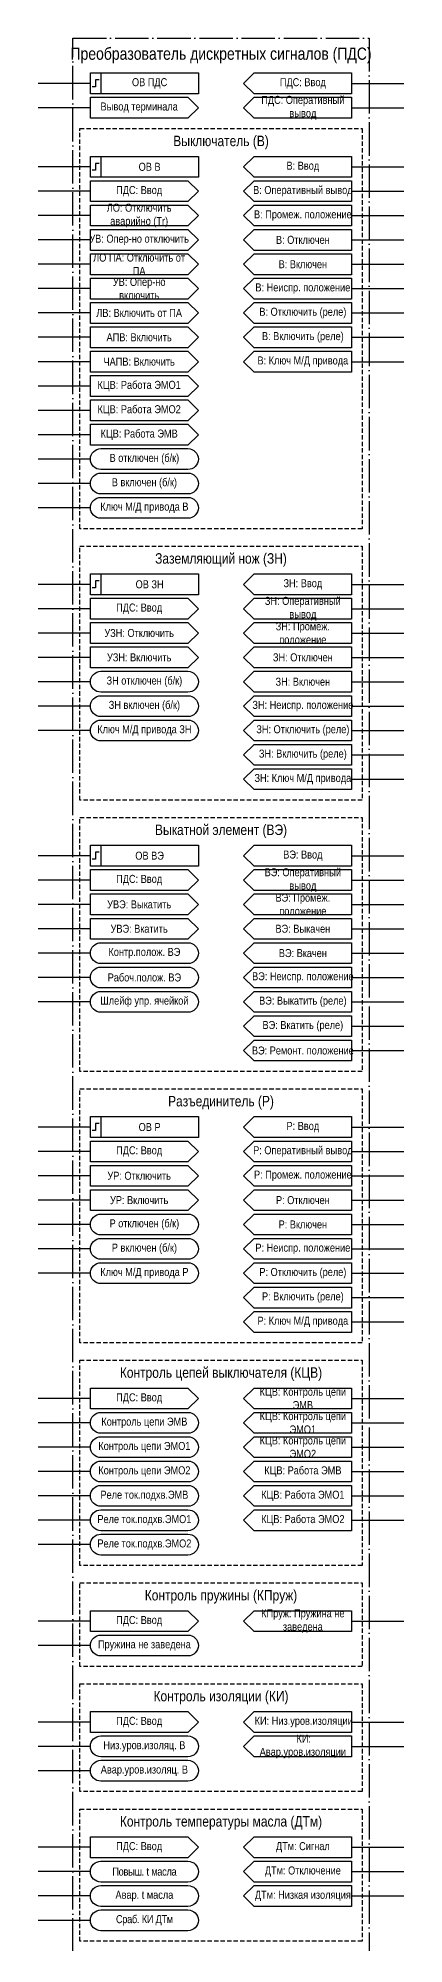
# Model space of a CAD drawing. Header units: millimetres. Extents: x -7300 to 495, y 0 to 1179.
# Drawn here: x -4435 to -4330, y 531 to 1079 of the extents above; entities that cross this region are included whole.
import ezdxf

# ---------------------------------------------------------------- set-up
doc = ezdxf.new("R2010")
doc.units = ezdxf.units.MM
doc.linetypes.add('ACAD_ISO04W100', pattern=[30, 24, -3, 0, -3])
doc.linetypes.add('штриховая2', pattern=[0.375, 0.25, -0.125])
doc.layers.add('TEXT', color=7, linetype='Continuous', lineweight=25)
doc.styles.add('2.5_Gost_RD', font='ARIALN.TTF', dxfattribs={"height": 2.5})
doc.styles.add('3.5_Gost_RD', font='ARIALN.TTF', dxfattribs={"height": 3.5})

msp = doc.modelspace()

# ---------------------------------------------------------------- linework, layer by layer
at = {"ltscale": 100}
for p, q in [((-4420, 1066), (-4435, 1066)), ((-4345, 1066), (-4330, 1066)), ((-4420, 1059), (-4435, 1059)), ((-4345, 1059), (-4330, 1059)), ((-4420, 1042), (-4435, 1042)), ((-4345, 1042), (-4330, 1042)), ((-4420, 1035), (-4435, 1035)), ((-4345, 1035), (-4330, 1035)), ((-4420, 1028), (-4435, 1028)), ((-4345, 1028), (-4330, 1028)), ((-4420, 1021), (-4435, 1021)), ((-4345, 1021), (-4330, 1021)), ((-4420, 1014), (-4435, 1014)), ((-4345, 1014), (-4330, 1014)), ((-4420, 1007), (-4435, 1007)), ((-4345, 1007), (-4330, 1007)), ((-4420, 1000), (-4435, 1000)), ((-4345, 1000), (-4330, 1000)), ((-4420, 993), (-4435, 993)), ((-4345, 993), (-4330, 993)), ((-4420, 986), (-4435, 986)), ((-4345, 986), (-4330, 986)), ((-4420, 979), (-4435, 979)), ((-4420, 972), (-4435, 972)), ((-4420, 965), (-4435, 965)), ((-4420, 958), (-4435, 958)), ((-4420, 951), (-4435, 951)), ((-4420, 944), (-4435, 944)), ((-4420, 922), (-4435, 922)), ((-4345, 922), (-4330, 922)), ((-4420, 915), (-4435, 915)), ((-4345, 915), (-4330, 915)), ((-4420, 908), (-4435, 908)), ((-4345, 908), (-4330, 908)), ((-4420, 901), (-4435, 901)), ((-4345, 901), (-4330, 901)), ((-4420, 894), (-4435, 894)), ((-4345, 894), (-4330, 894)), ((-4420, 887), (-4435, 887)), ((-4345, 887), (-4330, 887)), ((-4420, 880), (-4435, 880)), ((-4345, 880), (-4330, 880)), ((-4345, 873), (-4330, 873)), ((-4345, 866), (-4330, 866)), ((-4420, 844), (-4435, 844)), ((-4345, 844), (-4330, 844)), ((-4420, 837), (-4435, 837)), ((-4345, 837), (-4330, 837)), ((-4420, 830), (-4435, 830)), ((-4345, 830), (-4330, 830)), ((-4420, 823), (-4435, 823)), ((-4345, 823), (-4330, 823)), ((-4420, 816), (-4435, 816)), ((-4345, 816), (-4330, 816)), ((-4420, 809), (-4435, 809)), ((-4345, 809), (-4330, 809)), ((-4420, 802), (-4435, 802)), ((-4345, 802), (-4330, 802)), ((-4345, 795), (-4330, 795)), ((-4345, 788), (-4330, 788)), ((-4420, 766), (-4435, 766)), ((-4345, 766), (-4330, 766)), ((-4420, 759), (-4435, 759)), ((-4345, 759), (-4330, 759)), ((-4420, 752), (-4435, 752)), ((-4345, 752), (-4330, 752)), ((-4420, 745), (-4435, 745)), ((-4345, 745), (-4330, 745)), ((-4420, 738), (-4435, 738)), ((-4345, 738), (-4330, 738)), ((-4420, 731), (-4435, 731)), ((-4345, 731), (-4330, 731)), ((-4420, 724), (-4435, 724)), ((-4345, 724), (-4330, 724)), ((-4345, 717), (-4330, 717)), ((-4345, 710), (-4330, 710)), ((-4420, 688), (-4435, 688)), ((-4345, 688), (-4330, 688)), ((-4420, 681), (-4435, 681)), ((-4345, 681), (-4330, 681)), ((-4420, 674), (-4435, 674)), ((-4345, 674), (-4330, 674)), ((-4420, 667), (-4435, 667)), ((-4345, 667), (-4330, 667)), ((-4420, 660), (-4435, 660)), ((-4345, 660), (-4330, 660)), ((-4420, 653), (-4435, 653)), ((-4345, 653), (-4330, 653)), ((-4420, 646), (-4435, 646)), ((-4420, 624), (-4435, 624)), ((-4345, 624), (-4330, 624)), ((-4420, 617), (-4435, 617)), ((-4420, 595), (-4435, 595)), ((-4345, 595), (-4330, 595)), ((-4420, 588), (-4435, 588)), ((-4345, 588), (-4330, 588)), ((-4420, 581), (-4435, 581)), ((-4420, 559), (-4435, 559)), ((-4345, 559), (-4330, 559)), ((-4420, 552), (-4435, 552)), ((-4345, 552), (-4330, 552)), ((-4420, 545), (-4435, 545)), ((-4345, 545), (-4330, 545)), ((-4420, 538), (-4435, 538))]:
    msp.add_line(p, q, dxfattribs=at)
at = {"color": 251, "linetype": 'ACAD_ISO04W100', "lineweight": 30, "ltscale": 0.4, "true_color": 0x58595b}
msp.add_lwpolyline([(-4425, 1079), (-4340, 1079), (-4340, 408), (-4425, 408)], close=True, dxfattribs=at)
at = {"ltscale": 100}
for points in [[(-4420, 1069), (-4417, 1069), (-4417, 1063), (-4420, 1063)], [(-4420, 1069), (-4389, 1069), (-4389, 1063), (-4420, 1063)], [(-4392, 1056), (-4420, 1056), (-4420, 1062), (-4392, 1062), (-4389, 1059)], [(-4420, 1045), (-4417, 1045), (-4417, 1039), (-4420, 1039)], [(-4420, 1045), (-4389, 1045), (-4389, 1039), (-4420, 1039)], [(-4392, 1032), (-4420, 1032), (-4420, 1038), (-4392, 1038), (-4389, 1035)], [(-4392, 1025), (-4420, 1025), (-4420, 1031), (-4392, 1031), (-4389, 1028)], [(-4345, 1025), (-4373, 1025), (-4376, 1028), (-4373, 1031), (-4345, 1031)], [(-4392, 1018), (-4420, 1018), (-4420, 1024), (-4392, 1024), (-4389, 1021)], [(-4373, 1024), (-4345, 1024), (-4345, 1018), (-4373, 1018), (-4376, 1021)], [(-4392, 1011), (-4420, 1011), (-4420, 1017), (-4392, 1017), (-4389, 1014)], [(-4373, 1017), (-4345, 1017), (-4345, 1011), (-4373, 1011), (-4376, 1014)], [(-4392, 1004), (-4420, 1004), (-4420, 1010), (-4392, 1010), (-4389, 1007)], [(-4373, 1010), (-4345, 1010), (-4345, 1004), (-4373, 1004), (-4376, 1007)], [(-4392, 997), (-4420, 997), (-4420, 1003), (-4392, 1003), (-4389, 1000)], [(-4373, 1003), (-4345, 1003), (-4345, 997), (-4373, 997), (-4376, 1000)], [(-4392, 990), (-4420, 990), (-4420, 996), (-4392, 996), (-4389, 993)], [(-4373, 996), (-4345, 996), (-4345, 990), (-4373, 990), (-4376, 993)], [(-4392, 983), (-4420, 983), (-4420, 989), (-4392, 989), (-4389, 986)], [(-4373, 989), (-4345, 989), (-4345, 983), (-4373, 983), (-4376, 986)], [(-4392, 976), (-4420, 976), (-4420, 982), (-4392, 982), (-4389, 979)], [(-4392, 969), (-4420, 969), (-4420, 975), (-4392, 975), (-4389, 972)], [(-4392, 962), (-4420, 962), (-4420, 968), (-4392, 968), (-4389, 965)], [(-4420, 925), (-4417, 925), (-4417, 919), (-4420, 919)], [(-4420, 925), (-4389, 925), (-4389, 919), (-4420, 919)], [(-4392, 912), (-4420, 912), (-4420, 918), (-4392, 918), (-4389, 915)], [(-4392, 905), (-4420, 905), (-4420, 911), (-4392, 911), (-4389, 908)], [(-4345, 905), (-4373, 905), (-4376, 908), (-4373, 911), (-4345, 911)], [(-4392, 898), (-4420, 898), (-4420, 904), (-4392, 904), (-4389, 901)], [(-4373, 904), (-4345, 904), (-4345, 898), (-4373, 898), (-4376, 901)], [(-4373, 897), (-4345, 897), (-4345, 891), (-4373, 891), (-4376, 894)], [(-4373, 890), (-4345, 890), (-4345, 884), (-4373, 884), (-4376, 887)], [(-4373, 883), (-4345, 883), (-4345, 877), (-4373, 877), (-4376, 880)], [(-4373, 876), (-4345, 876), (-4345, 870), (-4373, 870), (-4376, 873)], [(-4373, 869), (-4345, 869), (-4345, 863), (-4373, 863), (-4376, 866)], [(-4420, 847), (-4417, 847), (-4417, 841), (-4420, 841)], [(-4420, 847), (-4389, 847), (-4389, 841), (-4420, 841)], [(-4345, 841), (-4373, 841), (-4376, 844), (-4373, 847), (-4345, 847)], [(-4392, 834), (-4420, 834), (-4420, 840), (-4392, 840), (-4389, 837)], [(-4373, 840), (-4345, 840), (-4345, 834), (-4373, 834), (-4376, 837)], [(-4392, 827), (-4420, 827), (-4420, 833), (-4392, 833), (-4389, 830)], [(-4345, 827), (-4373, 827), (-4376, 830), (-4373, 833), (-4345, 833)], [(-4392, 820), (-4420, 820), (-4420, 826), (-4392, 826), (-4389, 823)], [(-4373, 826), (-4345, 826), (-4345, 820), (-4373, 820), (-4376, 823)], [(-4373, 819), (-4345, 819), (-4345, 813), (-4373, 813), (-4376, 816)], [(-4373, 812), (-4345, 812), (-4345, 806), (-4373, 806), (-4376, 809)], [(-4373, 805), (-4345, 805), (-4345, 799), (-4373, 799), (-4376, 802)], [(-4373, 798), (-4345, 798), (-4345, 792), (-4373, 792), (-4376, 795)], [(-4373, 791), (-4345, 791), (-4345, 785), (-4373, 785), (-4376, 788)], [(-4420, 769), (-4417, 769), (-4417, 763), (-4420, 763)], [(-4420, 769), (-4389, 769), (-4389, 763), (-4420, 763)], [(-4345, 763), (-4373, 763), (-4376, 766), (-4373, 769), (-4345, 769)], [(-4392, 756), (-4420, 756), (-4420, 762), (-4392, 762), (-4389, 759)], [(-4373, 762), (-4345, 762), (-4345, 756), (-4373, 756), (-4376, 759)], [(-4392, 749), (-4420, 749), (-4420, 755), (-4392, 755), (-4389, 752)], [(-4345, 749), (-4373, 749), (-4376, 752), (-4373, 755), (-4345, 755)], [(-4392, 742), (-4420, 742), (-4420, 748), (-4392, 748), (-4389, 745)], [(-4373, 748), (-4345, 748), (-4345, 742), (-4373, 742), (-4376, 745)], [(-4373, 741), (-4345, 741), (-4345, 735), (-4373, 735), (-4376, 738)], [(-4373, 734), (-4345, 734), (-4345, 728), (-4373, 728), (-4376, 731)], [(-4373, 727), (-4345, 727), (-4345, 721), (-4373, 721), (-4376, 724)], [(-4373, 720), (-4345, 720), (-4345, 714), (-4373, 714), (-4376, 717)], [(-4373, 713), (-4345, 713), (-4345, 707), (-4373, 707), (-4376, 710)], [(-4392, 685), (-4420, 685), (-4420, 691), (-4392, 691), (-4389, 688)], [(-4345, 685), (-4373, 685), (-4376, 688), (-4373, 691), (-4345, 691)], [(-4373, 684), (-4345, 684), (-4345, 678), (-4373, 678), (-4376, 681)], [(-4373, 677), (-4345, 677), (-4345, 671), (-4373, 671), (-4376, 674)], [(-4373, 670), (-4345, 670), (-4345, 664), (-4373, 664), (-4376, 667)], [(-4373, 663), (-4345, 663), (-4345, 657), (-4373, 657), (-4376, 660)], [(-4373, 656), (-4345, 656), (-4345, 650), (-4373, 650), (-4376, 653)], [(-4392, 621), (-4420, 621), (-4420, 627), (-4392, 627), (-4389, 624)], [(-4345, 621), (-4373, 621), (-4376, 624), (-4373, 627), (-4345, 627)], [(-4392, 592), (-4420, 592), (-4420, 598), (-4392, 598), (-4389, 595)], [(-4373, 598), (-4345, 598), (-4345, 592), (-4373, 592), (-4376, 595)], [(-4345, 585), (-4373, 585), (-4376, 588), (-4373, 591), (-4345, 591)], [(-4392, 556), (-4420, 556), (-4420, 562), (-4392, 562), (-4389, 559)], [(-4345, 556), (-4373, 556), (-4376, 559), (-4373, 562), (-4345, 562)], [(-4373, 555), (-4345, 555), (-4345, 549), (-4373, 549), (-4376, 552)], [(-4373, 548), (-4345, 548), (-4345, 542), (-4373, 542), (-4376, 545)]]:
    msp.add_lwpolyline(points, close=True, dxfattribs=at)
for points in [[(-4376, 1066), (-4373, 1069), (-4345, 1069), (-4345, 1063), (-4373, 1063), (-4376, 1066)], [(-4376, 1059), (-4373, 1062), (-4345, 1062), (-4345, 1056), (-4373, 1056), (-4376, 1059)], [(-4376, 1042), (-4373, 1045), (-4345, 1045), (-4345, 1039), (-4373, 1039), (-4376, 1042)], [(-4376, 1035), (-4373, 1038), (-4345, 1038), (-4345, 1032), (-4373, 1032), (-4376, 1035)], [(-4376, 922), (-4373, 925), (-4345, 925), (-4345, 919), (-4373, 919), (-4376, 922)], [(-4376, 915), (-4373, 918), (-4345, 918), (-4345, 912), (-4373, 912), (-4376, 915)]]:
    msp.add_lwpolyline(points, dxfattribs=at)
at = {"lineweight": 30, "ltscale": 100}
for points in [[(-4417.5, 1067), (-4418.5, 1067), (-4418.5, 1065), (-4419.5, 1065)], [(-4417.5, 1043), (-4418.5, 1043), (-4418.5, 1041), (-4419.5, 1041)], [(-4417.5, 923), (-4418.5, 923), (-4418.5, 921), (-4419.5, 921)], [(-4417.5, 845), (-4418.5, 845), (-4418.5, 843), (-4419.5, 843)], [(-4417.5, 767), (-4418.5, 767), (-4418.5, 765), (-4419.5, 765)]]:
    msp.add_lwpolyline(points, dxfattribs=at)
at = {"linetype": 'штриховая2', "ltscale": 5}
for points in [[(-4423, 1053), (-4342, 1053), (-4342, 938), (-4423, 938)], [(-4423, 933), (-4342, 933), (-4342, 860), (-4423, 860)], [(-4423, 855), (-4342, 855), (-4342, 782), (-4423, 782)], [(-4423, 777), (-4342, 777), (-4342, 704), (-4423, 704)], [(-4423, 699), (-4342, 699), (-4342, 640), (-4423, 640)], [(-4423, 635), (-4342, 635), (-4342, 611), (-4423, 611)], [(-4423, 606), (-4342, 606), (-4342, 575), (-4423, 575)], [(-4423, 570), (-4342, 570), (-4342, 532), (-4423, 532)]]:
    msp.add_lwpolyline(points, close=True, dxfattribs=at)
at = {"ltscale": 100}
for points in [[(-4417, 955, -1), (-4417, 961), (-4392, 961, -1), (-4392, 955)], [(-4417, 948, -1), (-4417, 954), (-4392, 954, -1), (-4392, 948)], [(-4417, 941, -1), (-4417, 947), (-4392, 947, -1), (-4392, 941)], [(-4417, 891, -1), (-4417, 897), (-4392, 897, -1), (-4392, 891)], [(-4417, 884, -1), (-4417, 890), (-4392, 890, -1), (-4392, 884)], [(-4417, 877, -1), (-4417, 883), (-4392, 883, -1), (-4392, 877)], [(-4417, 813, -1), (-4417, 819), (-4392, 819, -1), (-4392, 813)], [(-4417, 806, -1), (-4417, 812), (-4392, 812, -1), (-4392, 806)], [(-4417, 799, -1), (-4417, 805), (-4392, 805, -1), (-4392, 799)], [(-4417, 735, -1), (-4417, 741), (-4392, 741, -1), (-4392, 735)], [(-4417, 728, -1), (-4417, 734), (-4392, 734, -1), (-4392, 728)], [(-4417, 721, -1), (-4417, 727), (-4392, 727, -1), (-4392, 721)], [(-4417, 678, -1), (-4417, 684), (-4392, 684, -1), (-4392, 678)], [(-4417, 671, -1), (-4417, 677), (-4392, 677, -1), (-4392, 671)], [(-4417, 664, -1), (-4417, 670), (-4392, 670, -1), (-4392, 664)], [(-4417, 657, -1), (-4417, 663), (-4392, 663, -1), (-4392, 657)], [(-4417, 650, -1), (-4417, 656), (-4392, 656, -1), (-4392, 650)], [(-4417, 643, -1), (-4417, 649), (-4392, 649, -1), (-4392, 643)], [(-4417, 614, -1), (-4417, 620), (-4392, 620, -1), (-4392, 614)], [(-4417, 585, -1), (-4417, 591), (-4392, 591, -1), (-4392, 585)], [(-4417, 578, -1), (-4417, 584), (-4392, 584, -1), (-4392, 578)], [(-4417, 549, -1), (-4417, 555), (-4392, 555, -1), (-4392, 549)], [(-4417, 542, -1), (-4417, 548), (-4392, 548, -1), (-4392, 542)], [(-4417, 535, -1), (-4417, 541), (-4392, 541, -1), (-4392, 535)]]:
    msp.add_lwpolyline(points, format="xyb", close=True, dxfattribs=at)

# ---------------------------------------------------------------- texts
at = {"color": 30, "ltscale": 100, "true_color": 0xf7941d, "attachment_point": 5, "style": '3.5_Gost_RD'}
for s, insert, char_height, width in [('Преобразователь дискретных сигналов (ПДС)', (-4382.5, 1074), 3.5, 85), ('Выключатель (В)', (-4382.5, 1049), 3, 81), ('Заземляющий нож (ЗН)', (-4382.5, 929), 3, 81), ('Выкатной элемент (ВЭ)', (-4382.5, 851), 3, 81), ('Разъединитель (Р)', (-4382.5, 773), 3, 81), ('Контроль цепей выключателя (КЦВ)', (-4382.5, 695), 3, 81), ('Контроль пружины (КПруж)', (-4382.5, 631), 3, 81), ('Контроль изоляции (КИ)', (-4382.5, 602), 3, 81), ('Контроль температуры масла (ДТм)', (-4382.5, 566), 3, 81)]:
    msp.add_mtext(s, dxfattribs=dict(at, insert=insert, char_height=char_height, width=width))
at = {"color": 0, "ltscale": 100, "char_height": 2.3, "width": 28, "attachment_point": 5, "style": '2.5_Gost_RD'}
for s, insert in [('{\\C256;ОВ ПДС}', (-4403, 1066)), ('{\\C256;Вывод терминала}', (-4406, 1059)), ('{\\C256;ОВ В}', (-4403, 1042)), ('{\\C256;ПДС: Ввод}', (-4406, 1035)), ('{\\C256;ОВ ЗН}', (-4403, 922)), ('{\\C256;ПДС: Ввод}', (-4406, 915)), ('{\\C256;ОВ ВЭ}', (-4403, 844)), ('{\\C256;ПДС: Ввод}', (-4406, 837)), ('{\\C256;ОВ Р}', (-4403, 766)), ('{\\C256;ПДС: Ввод}', (-4406, 759)), ('{\\C256;ПДС: Ввод}', (-4406, 688)), ('{\\C256;ПДС: Ввод}', (-4406, 624)), ('{\\C256;ПДС: Ввод}', (-4406, 595)), ('{\\C256;ПДС: Ввод}', (-4406, 559))]:
    msp.add_mtext(s, dxfattribs=dict(at, insert=insert))
at = {"ltscale": 100, "char_height": 2.3, "attachment_point": 5, "style": '2.5_Gost_RD'}
for s, insert, width in [('ПДС: Ввод', (-4359, 1066), 28), ('ПДС: Оперативный вывод', (-4359, 1059), 28), ('В: Ввод', (-4359, 1042), 28), ('В: Оперативный вывод', (-4359, 1035), 28), ('ЛО: Отключить аварийно (Tr)', (-4406, 1028), 28), ('В: Промеж. положение', (-4359, 1028), 28), ('УВ: Опер-но отключить', (-4406, 1021), 28), ('В: Отключен', (-4359, 1021), 28), ('ЛО ПА: Отключить от ПА', (-4406, 1014), 28), ('В: Включен', (-4359, 1014), 28), ('УВ: Опер-но \\Pвключить', (-4406, 1007), 28), ('В: Неиспр. положение', (-4359, 1007), 28), ('ЛВ: Включить от ПА', (-4406, 1000), 28), ('В: Отключить (реле)', (-4359, 1000), 28), ('АПВ: Включить', (-4406, 993), 28), ('В: Включить (реле)', (-4359, 993), 28), ('ЧАПВ: Включить', (-4406, 986), 28), ('В: Ключ М/Д привода', (-4359, 986), 28), ('КЦВ: Работа ЭМО1', (-4406, 979), 28), ('КЦВ: Работа ЭМО2', (-4406, 972), 28), ('КЦВ: Работа ЭМВ', (-4406, 965), 28), ('В отключен (б/к)', (-4404.5, 958), 31), ('В включен (б/к)', (-4404.5, 951), 31), ('Ключ М/Д привода В', (-4404.5, 944), 31), ('ЗН: Ввод', (-4359, 922), 28), ('ЗН: Оперативный вывод', (-4359, 915), 28), ('ЗН: Промеж. положение', (-4359, 908), 28), ('УЗН: Отключить', (-4406, 908), 28), ('УЗН: Включить', (-4406, 901), 28), ('ЗН: Отключен', (-4359, 901), 28), ('ЗН отключен (б/к)', (-4404.5, 894), 31), ('ЗН: Включен', (-4359, 894), 28), ('ЗН включен (б/к)', (-4404.5, 887), 31), ('ЗН: Неиспр. положение', (-4359, 887), 28), ('{\\C3;Ключ М/Д привода ЗН}', (-4404.5, 880), 31), ('ЗН: Отключить (реле)', (-4359, 880), 28), ('ЗН: Включить (реле)', (-4359, 873), 28), ('ВЭ: Ввод', (-4359, 844), 28), ('ВЭ: Оперативный вывод', (-4359, 837), 28), ('ВЭ: Промеж. положение', (-4359, 830), 28), ('УВЭ: Выкатить', (-4406, 830), 28), ('УВЭ: Вкатить', (-4406, 823), 28), ('ВЭ: Выкачен', (-4359, 823), 28), ('Контр.полож. ВЭ', (-4404.5, 816), 31), ('ВЭ: Вкачен', (-4359, 816), 28), ('\\pt18.4;Рабоч.полож. ВЭ', (-4404.5, 809), 31), ('ВЭ: Неиспр. положение', (-4359, 809), 28), ('Шлейф упр. ячейкой', (-4404.5, 802), 31), ('ВЭ: Выкатить (реле)', (-4359, 802), 28), ('ВЭ: Вкатить (реле)', (-4359, 795), 28), ('ВЭ: Ремонт. положение', (-4359, 788), 28), ('Р: Ввод', (-4359, 766), 28), ('Р: Оперативный вывод', (-4359, 759), 28), ('УР: Отключить', (-4406, 752), 28), ('Р: Промеж. положение', (-4359, 752), 28), ('УР: Включить', (-4406, 745), 28), ('Р: Отключен', (-4359, 745), 28), ('Р отключен (б/к)', (-4404.5, 738), 31), ('Р: Включен', (-4359, 738), 28), ('Р включен (б/к)', (-4404.5, 731), 31), ('Р: Неиспр. положение', (-4359, 731), 28), ('{\\C3;Ключ М/Д привода Р}', (-4404.5, 724), 31), ('Р: Отключить (реле)', (-4359, 724), 28), ('Р: Включить (реле)', (-4359, 717), 28), ('КЦВ: Контроль цепи ЭМВ', (-4359, 688), 28), ('КЦВ: Контроль цепи ЭМО1', (-4359, 681), 28), ('КЦВ: Контроль цепи ЭМО2', (-4359, 674), 28), ('КЦВ: Работа ЭМВ', (-4359, 667), 28), ('КЦВ: Работа ЭМО1', (-4359, 660), 28), ('КЦВ: Работа ЭМО2', (-4359, 653), 28), ('КПруж: Пружина не заведена', (-4359, 624), 28), ('{\\W0.8;\\T0.8; }КИ: Низ.уров.изоляции', (-4359, 595), 28), ('{\\W0.8;\\T0.8; }КИ: Авар.уров.изоляции', (-4359, 588), 28), ('ДТм: {\\A1;Сигнал}', (-4359, 559), 28), ('ДТм: {\\A1;Отключение}', (-4359, 552), 28), ('ДТм: Низкая изоляция', (-4359, 545), 28)]:
    msp.add_mtext(s, dxfattribs=dict(at, insert=insert, width=width))
at = {"color": 3, "ltscale": 100, "char_height": 2.3, "width": 28, "attachment_point": 5, "style": '2.5_Gost_RD'}
for s, insert in [('ЗН: Ключ М/Д привода', (-4359, 866)), ('Р: Ключ М/Д привода', (-4359, 710))]:
    msp.add_mtext(s, dxfattribs=dict(at, insert=insert))
at = {"layer": 'TEXT', "ltscale": 100, "char_height": 2.3, "width": 31, "attachment_point": 5, "style": '2.5_Gost_RD'}
for s, insert in [('Контроль цепи ЭМВ', (-4404.5, 681)), ('Контроль цепи ЭМО1', (-4404.5, 674)), ('Контроль цепи ЭМО2', (-4404.5, 667)), ('Реле ток.подхв.ЭМВ', (-4404.5, 660)), ('Реле ток.подхв.ЭМО1', (-4404.5, 653)), ('Реле ток.подхв.ЭМО2', (-4404.5, 646)), ('Пружина не заведена', (-4404.5, 617)), ('Низ.уров.изоляц. В', (-4404.5, 588)), ('Авар.уров.изоляц. В', (-4404.5, 581)), ('\\A1;{\\T0.95;Повыш. t масла }', (-4404.5, 552)), ('\\A1;Авар. t масла', (-4404.5, 545)), ('\\A1;{\\T0.95;Сраб. КИ ДТм}', (-4404.5, 538))]:
    msp.add_mtext(s, dxfattribs=dict(at, insert=insert))

doc.saveas('drawing.dxf')
